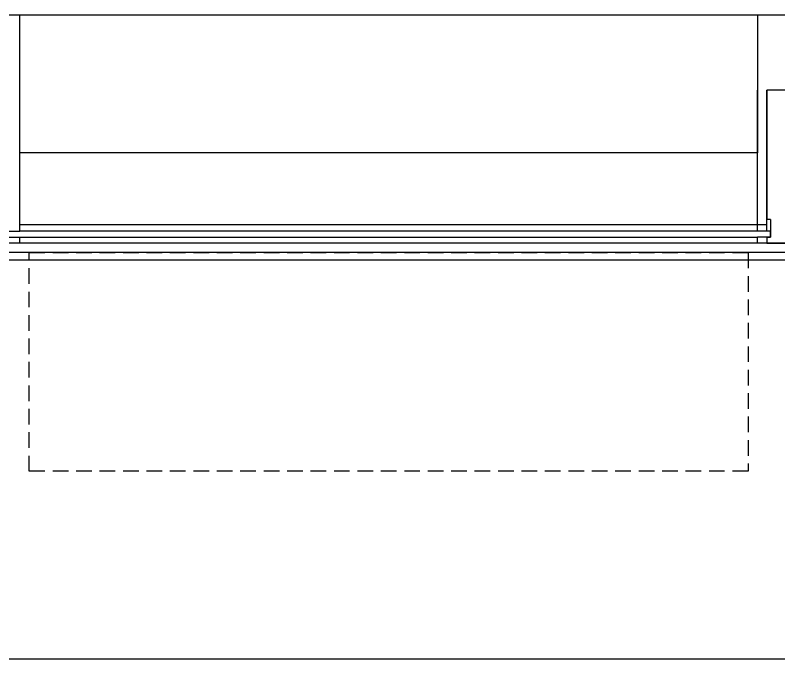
# Model space of a CAD drawing. Header units: millimetres. Extents: x -33000 to 294000, y 0 to 42408.
# Drawn here: x 11538 to 12759, y 6989 to 8019 of the extents above; entities that cross this region are included whole.
import ezdxf

# ---------------------------------------------------------------- set-up
doc = ezdxf.new("R2010")
doc.units = ezdxf.units.MM
doc.header["$LTSCALE"] = 50
doc.linetypes.add('( Hidden )', pattern=[0.375, 0.25, -0.125])
doc.layers.add('arch', color=8, linetype='Continuous')

msp = doc.modelspace()

# ---------------------------------------------------------------- linework, layer by layer
at = {"layer": 'arch', "ltscale": 25}
msp.add_line((16595, 8019.2), (7015, 8019.2), dxfattribs=at)
at = {"layer": 'arch'}
for p, q in [((11545, 7799.2), (11545, 8019.2)), ((12725, 8019.2), (12725, 7799.2)), ((11545, 7673.7), (11545, 7899.2)), ((12725, 7673.7), (12725, 7899.2)), ((12740, 7673.7), (12740, 7899.2)), ((12740, 7899.2), (12740, 7692.2)), ((12798, 7899.2), (12740, 7899.2)), ((12725, 7799.2), (11545, 7799.2)), ((11545, 7684.2), (12740, 7684.2)), ((12746, 7692.2), (12740, 7692.2)), ((12746, 7692.2), (12746, 7664.2)), ((11524, 7673.7), (11545, 7673.7)), ((11545, 7674.2), (12725, 7674.2)), ((12746, 7673.7), (12725, 7673.7)), ((12746, 7664.2), (12746, 7673.7)), ((11524, 7664.2), (11545, 7664.2)), ((11545, 7654.2), (11545, 7664.2)), ((11545, 7664.2), (12725, 7664.2)), ((12725, 7654.2), (12725, 7664.2)), ((12746, 7664.2), (12725, 7664.2)), ((12740, 7664.2), (12746, 7664.2)), ((12740, 7664.2), (12740, 7654.2)), ((14670, 7654.2), (10360, 7654.2)), ((12740, 7654.2), (12804, 7654.2)), ((14670, 7639.2), (10360, 7639.2)), ((14670, 7627.2), (10360, 7627.2)), ((10360, 6989.2), (14670, 6989.2))]:
    msp.add_line(p, q, dxfattribs=at)
at = {"layer": 'arch', "linetype": '( Hidden )', "ltscale": 2}
for p, q in [((11560, 7289.2), (11560, 7639.2)), ((11560, 7639.2), (12710, 7639.2)), ((12710, 7639.2), (12710, 7289.2)), ((12710, 7289.2), (11560, 7289.2))]:
    msp.add_line(p, q, dxfattribs=at)

doc.saveas('drawing.dxf')
